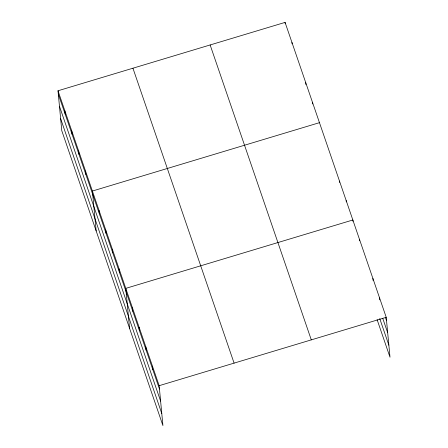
<?xml version="1.0" encoding="UTF-8"?>
<svg xmlns="http://www.w3.org/2000/svg" width="448" height="448" viewBox="0 0 448 448"><rect width="100%" height="100%" fill="white"/><g stroke="black" fill="none" stroke-linecap="round" stroke-linejoin="round"><path stroke-width="0.67" d="M57.999 90.77L159.158 385.683L162.926 425.6L61.774 130.687L57.999 90.77L285.074 22.4L386.226 317.313L390.001 357.23L377.093 319.598M319.463 122.668L92.394 191.044L96.163 230.955M159.158 385.683L386.226 317.313M385.437 317.464L386.551 320.712M382.794 318.489L387.688 332.763M379.736 318.578L388.864 345.178M210.14 44.962L311.293 339.875M132.933 68.208L234.091 363.121M58.318 94.164L159.477 389.082M59.461 106.221L160.614 401.134M60.631 118.636L161.79 413.549M379.551 297.847L379.742 299.886M372.876 278.387L373.066 280.42M359.52 239.456L359.649 240.817M352.974 221.351L352.845 219.99L125.776 288.366L129.545 328.278M346.17 200.53L346.298 201.886M339.494 181.065L339.623 182.42M312.586 102.614L312.715 103.975M305.71 82.561L305.9 84.599M291.95 42.454L292.079 43.814M285.074 22.4L285.202 23.761M152.477 366.223L152.802 369.617M145.802 346.758L146.126 350.151M139.126 327.292L139.446 330.686M132.451 307.826L132.77 311.226M119.095 268.901L119.42 272.294M112.42 249.435L112.745 252.829M105.745 229.97L106.064 233.369M99.07 210.504L99.389 213.903M85.512 170.99L85.837 174.384M78.635 150.931L78.954 154.33M71.758 130.878L72.078 134.277M64.876 110.824L65.201 114.223"/></g></svg>
